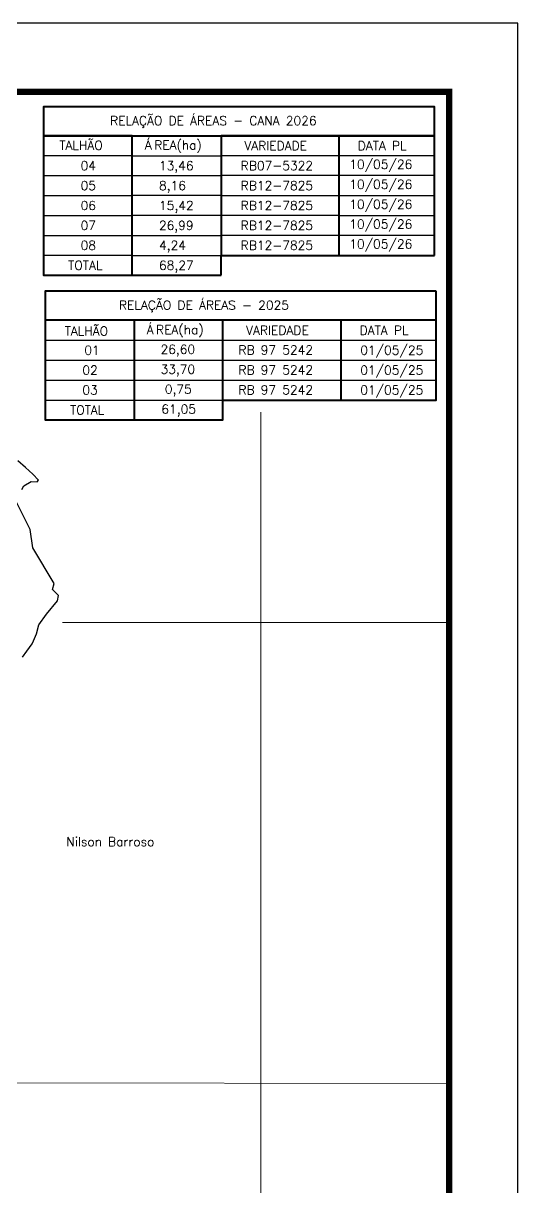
# Model space of a CAD drawing. Extents: x 744412 to 747562, y 7826855 to 7831310.
# Drawn here: x 746481 to 747562, y 7828767 to 7831310 of the extents above; entities that cross this region are included whole.
import ezdxf
from ezdxf.enums import TextEntityAlignment as Align

# ---------------------------------------------------------------- set-up
doc = ezdxf.new("R2010")
doc.units = 0
doc.header["$MEASUREMENT"] = 0
doc.linetypes.add('CONTINUO', pattern=[0])
doc.linetypes.add('LIN0', pattern=[0])
for name, color, linetype in [('CÓRREGO', 5, 'Continuous'), ('MARGEM', 7, 'CONTINUO'), ('QUADRO_DE_AREAS_CANA_2026', 7, 'Continuous'), ('QUADRO_DE_AREAS_CANA_ANTIGA', 7, 'Continuous'), ('TXT_CONFRONTANTES', 7, 'Continuous')]:
    doc.layers.add(name, color=color, linetype=linetype)
doc.layers.add('MALHA', color=8, linetype='Continuous', lineweight=9)
doc.styles.add('Simplex', font='simplex.shx')

msp = doc.modelspace()

# ---------------------------------------------------------------- linework, layer by layer
at = {"layer": 'CÓRREGO', "color": 5}
for points in [[(746478, 7830290.8), (746482.3, 7830298.6), (746498.4, 7830307.8), (746511.1, 7830307.5), (746514.5, 7830310.7), (746501.9, 7830324.3), (746486.2, 7830338.6), (746469.3, 7830353.4)], [(746479.3, 7829924.1), (746488.6, 7829937.3), (746500.6, 7829953), (746503.7, 7829960.2), (746509.9, 7829975.2), (746515.3, 7829995.1), (746532.2, 7830018.3), (746555.6, 7830047), (746558.1, 7830059), (746545.3, 7830071.8), (746548.5, 7830085.3), (746502.1, 7830163.1), (746496.3, 7830203.3), (746463.1, 7830268.6)]]:
    msp.add_lwpolyline(points, dxfattribs=at)
at = {"layer": 'MALHA'}
for p, q in [((747000, 7827356.2), (747000, 7830459.9)), ((746567, 7830000), (747411.6, 7830000)), ((746428.4, 7828994.1), (747411.6, 7828992.1))]:
    msp.add_line(p, q, dxfattribs=at)
at = {"layer": 'MARGEM', "color": 174, "linetype": 'LIN0', "flags": 128}
msp.add_lwpolyline([(747561.6, 7826854.6), (747561.6, 7831309.6), (744411.6, 7831309.6), (744411.6, 7826854.6)], close=True, dxfattribs=at)
at = {"layer": 'MARGEM', "color": 174, "linetype": 'LIN0', "const_width": 13.6, "flags": 128}
msp.add_lwpolyline([(747411.6, 7827356.2), (747411.6, 7831159.6), (744561.6, 7831159.6), (744561.6, 7827356.2)], close=True, dxfattribs=at)
at = {"layer": 'QUADRO_DE_AREAS_CANA_2026'}
for p, q in [((746719.2, 7831020.1), (746525.2, 7831020.1)), ((746719.2, 7831020.1), (746913.3, 7831020.1)), ((747170.8, 7831020.1), (746913.3, 7831020.1)), ((747379.4, 7831020.1), (747170.8, 7831020.1)), ((746525.2, 7830976.6), (746719.2, 7830976.6)), ((746719.2, 7830976.6), (746913.3, 7830976.6)), ((747170.8, 7830976.6), (746913.3, 7830976.6)), ((747379.4, 7830976.6), (747170.8, 7830976.6)), ((746525.2, 7830933), (746719.2, 7830933)), ((746913.3, 7830933), (746719.2, 7830933)), ((746913.3, 7830933), (747170.8, 7830933)), ((747170.8, 7830933), (747379.4, 7830933)), ((746525.2, 7830889.5), (746719.2, 7830889.5)), ((746913.3, 7830889.5), (746719.2, 7830889.5)), ((747170.8, 7830889.5), (746913.3, 7830889.5)), ((747170.8, 7830889.5), (747379.4, 7830889.5)), ((746525.2, 7830846), (746719.2, 7830846)), ((746719.2, 7830846), (746913.3, 7830846)), ((747170.8, 7830846), (746913.3, 7830846)), ((747379.4, 7830846), (747170.8, 7830846)), ((746719.2, 7830802.4), (746525.2, 7830802.4)), ((746719.2, 7830802.4), (746913.3, 7830802.4))]:
    msp.add_line(p, q, dxfattribs=at)
at = {"layer": 'QUADRO_DE_AREAS_CANA_2026', "color": 174, "linetype": 'ByBlock', "lineweight": 40}
msp.add_line((746913.3, 7830758.9), (746913.3, 7830802.4), dxfattribs=at)
for points in [[(747379.4, 7830802.4), (747379.4, 7830846), (747379.4, 7830889.5), (747379.4, 7830933), (747379.4, 7830976.6), (747379.4, 7831020.1), (747379.4, 7831063.7), (747379.4, 7831127.2), (746525.2, 7831127.2), (746525.2, 7831063.7), (746525.2, 7831020.1), (746525.2, 7830976.6), (746525.2, 7830933), (746525.2, 7830889.5), (746525.2, 7830846), (746525.2, 7830802.4)], [(746719.2, 7831063.7), (746525.2, 7831063.7), (747379.4, 7831063.7), (747170.8, 7831063.7), (747170.8, 7831020.1), (747170.8, 7830976.6), (747170.8, 7830933), (747170.8, 7830889.5), (747170.8, 7830846), (747170.8, 7830802.4)], [(746719.2, 7830802.4), (746719.2, 7830846), (746719.2, 7830889.5), (746719.2, 7830933), (746719.2, 7830976.6), (746719.2, 7831020.1), (746719.2, 7831063.7), (746913.3, 7831063.7)], [(747170.8, 7831063.7), (746913.3, 7831063.7), (746913.3, 7831020.1), (746913.3, 7830976.6), (746913.3, 7830933), (746913.3, 7830889.5), (746913.3, 7830846), (746913.3, 7830802.4)], [(746525.2, 7830802.4), (746525.2, 7830758.9), (746719.2, 7830758.9), (746913.3, 7830758.9)], [(746719.2, 7830758.9), (746719.2, 7830802.4)], [(746913.3, 7830802.4), (747170.8, 7830802.4), (747379.4, 7830802.4)]]:
    msp.add_lwpolyline(points, dxfattribs=at)
at = {"layer": 'QUADRO_DE_AREAS_CANA_ANTIGA', "color": 5}
msp.add_line((746529.2, 7830660.4), (747383.5, 7830660.4), dxfattribs=at)
at = {"layer": 'QUADRO_DE_AREAS_CANA_ANTIGA', "color": 174, "linetype": 'ByBlock', "lineweight": 40}
for p, q in [((747383.5, 7830660.4), (746529.2, 7830660.4)), ((746723.2, 7830660.4), (746723.2, 7830442.7)), ((746917.3, 7830486.2), (746917.3, 7830660.4)), ((747174.8, 7830660.4), (747174.8, 7830486.2))]:
    msp.add_line(p, q, dxfattribs=at)
at = {"layer": 'QUADRO_DE_AREAS_CANA_ANTIGA'}
for p, q in [((746529.2, 7830616.9), (747383.5, 7830616.9)), ((746529.2, 7830573.3), (747383.5, 7830573.3)), ((746529.2, 7830529.8), (747383.5, 7830529.8)), ((746529.2, 7830486.2), (746917.3, 7830486.2))]:
    msp.add_line(p, q, dxfattribs=at)
at = {"layer": 'QUADRO_DE_AREAS_CANA_ANTIGA', "color": 174, "linetype": 'ByBlock', "lineweight": 40}
msp.add_lwpolyline([(747383.5, 7830723.9), (746529.2, 7830723.9), (746529.2, 7830660.4), (746529.2, 7830616.9), (746529.2, 7830573.3), (746529.2, 7830529.8), (746529.2, 7830486.2), (746529.2, 7830442.7), (746723.2, 7830442.7), (746917.3, 7830442.7), (746917.3, 7830486.2), (747174.8, 7830486.2), (747383.5, 7830486.2), (747383.5, 7830529.8), (747383.5, 7830573.3), (747383.5, 7830616.9), (747383.5, 7830660.4)], close=True, dxfattribs=at)

# ---------------------------------------------------------------- texts
at = {"layer": 'QUADRO_DE_AREAS_CANA_2026', "style": 'Simplex'}
for s, height, p in [('RELAÇÃO DE ÁREAS - CANA 2026', 19.601, (746670.9, 7831087)), ('TALHÃO', 19.6, (746560, 7831033.1)), ('Á', 19.6, (746746.7, 7831033.5)), ('REA(ha)', 19.6, (746767.2, 7831033.5)), ('VARIEDADE', 19.6, (746964.1, 7831032.1)), ('DATA PL', 19.6, (747212.1, 7831032.1)), ('04', 19.6, (746606.2, 7830988.5)), ('13,46', 19.6, (746777.6, 7830988.5)), ('RB07-5322', 19.6, (746956.3, 7830988.6)), ('10/05/26', 19.6, (747193.5, 7830991.4)), ('05', 19.6, (746606.3, 7830945)), ('8,16', 19.6, (746777.8, 7830945)), ('RB12-7825', 19.6, (746956.3, 7830945)), ('10/05/26', 19.6, (747193.5, 7830947.9)), ('10/05/26', 19.6, (747193.5, 7830904.3)), ('06', 19.6, (746606.3, 7830901.5)), ('15,42', 19.6, (746777.8, 7830901.5)), ('RB12-7825', 19.6, (746956.3, 7830901.5)), ('07', 19.6, (746606.2, 7830857.9)), ('26,99', 19.6, (746777.6, 7830857.9)), ('RB12-7825', 19.6, (746956.3, 7830857.9)), ('10/05/26', 19.6, (747193.5, 7830860.8)), ('08', 19.6, (746606.3, 7830814.4)), ('4,24', 19.6, (746777.8, 7830814.4)), ('RB12-7825', 19.6, (746956.3, 7830814.4)), ('10/05/26', 19.6, (747193.5, 7830817.3)), ('TOTAL', 19.6, (746579.3, 7830770.8)), ('68,27', 19.6, (746777.8, 7830770.8))]:
    msp.add_text(s, height=height, dxfattribs=at).set_placement(p)
at = {"layer": 'QUADRO_DE_AREAS_CANA_ANTIGA', "style": 'Simplex'}
for s, height, p in [('RELAÇÃO DE ÁREAS - 2025', 19.601, (746690.3, 7830683.7)), ('TALHÃO', 19.6, (746571.6, 7830627)), ('Á', 19.6, (746750.7, 7830630.2)), ('REA(ha)', 19.6, (746771.3, 7830630.2)), ('VARIEDADE', 19.6, (746968.1, 7830628.8)), ('DATA PL', 19.6, (747216.1, 7830628.8)), ('01', 19.6, (746614.5, 7830585.3)), ('26,60', 19.6, (746781.1, 7830587.1)), ('RB 97 5242', 19.6, (746951.3, 7830585.7)), ('01/05/25', 19.6, (747217.5, 7830585.3)), ('02', 19.6, (746610.3, 7830541.7)), ('33,70', 19.6, (746781.1, 7830543.6)), ('RB 97 5242', 19.6, (746951.3, 7830542.1)), ('01/05/25', 19.6, (747217.5, 7830541.7)), ('03', 19.6, (746610.3, 7830498.2)), ('0,75', 19.6, (746790.4, 7830500.1)), ('RB 97 5242', 19.6, (746951.3, 7830498.6)), ('01/05/25', 19.6, (747217.5, 7830498.2)), ('TOTAL', 19.6, (746583.3, 7830454.6)), ('61,05', 19.6, (746782.9, 7830456.5))]:
    msp.add_text(s, height=height, dxfattribs=at).set_placement(p)
at = {"layer": 'TXT_CONFRONTANTES', "linetype": 'Continuous', "style": 'Simplex'}
msp.add_text('Nilson Barroso', height=19.5, dxfattribs=at).set_placement((746671.5, 7829511.3), align=Align.CENTER)

doc.saveas('drawing.dxf')
